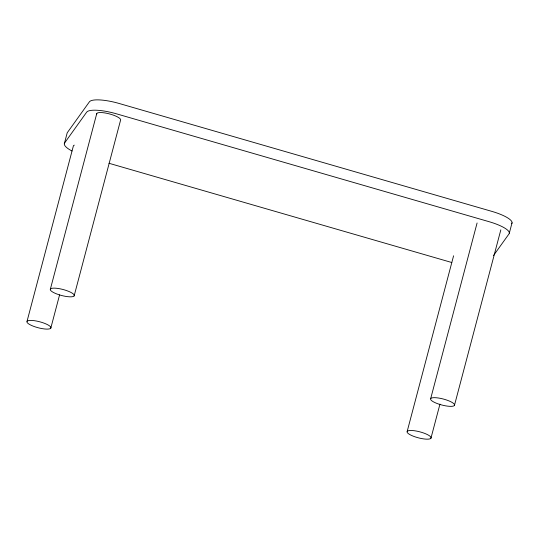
<?xml version="1.0" encoding="UTF-8"?>
<svg xmlns="http://www.w3.org/2000/svg" width="539" height="539" viewBox="0 0 539 539"><rect width="100%" height="100%" fill="white"/><g stroke="black" fill="none" stroke-linecap="round" stroke-linejoin="round"><path stroke-width="0.81" d="M64.316 143.772L67.045 133.443A29.045 7.223 14.8 0 1 67.388 132.554L89.386 101.844A26.869 6.684 14.8 0 1 119.234 103.501L491.959 211.409A24.673 6.138 14.8 0 1 511.754 223.557M27.038 321.325L73.432 145.732A12.41 3.086 14.8 0 1 74.335 145.153M50.396 289.052L96.791 113.459M50.781 328.197A12.41 3.086 14.8 0 0 34.631 320.725A12.41 3.086 14.8 0 0 31.316 325.354A12.41 3.086 14.8 0 0 50.781 328.197L59.586 294.867M74.133 295.924A12.41 3.086 14.8 0 0 57.99 288.453A12.41 3.086 14.8 0 0 54.675 293.081A12.41 3.086 14.8 0 0 74.133 295.924L120.527 120.332A12.41 3.086 14.8 0 0 109.006 113.796A12.41 3.086 14.8 0 0 96.697 114.268M407.194 431.382L453.589 255.789M430.695 398.577L477.089 222.984M430.937 438.254A12.41 3.086 14.8 0 0 414.787 430.789A12.41 3.086 14.8 0 0 411.473 435.418A12.41 3.086 14.8 0 0 430.937 438.254L439.959 404.115M454.431 405.449A12.41 3.086 14.8 0 0 438.288 397.984A12.41 3.086 14.8 0 0 434.973 402.613A12.41 3.086 14.8 0 0 454.431 405.449L500.825 229.857M509.321 233.131L512.05 222.802M493.461 255.614L509.025 233.886A24.673 6.138 14.8 0 0 489.23 221.738L116.505 113.83A26.869 6.684 14.8 0 0 86.658 112.173L64.66 142.889A29.045 7.223 14.8 0 0 71.977 150.994M108.986 163.27L451.783 262.513"/></g></svg>
